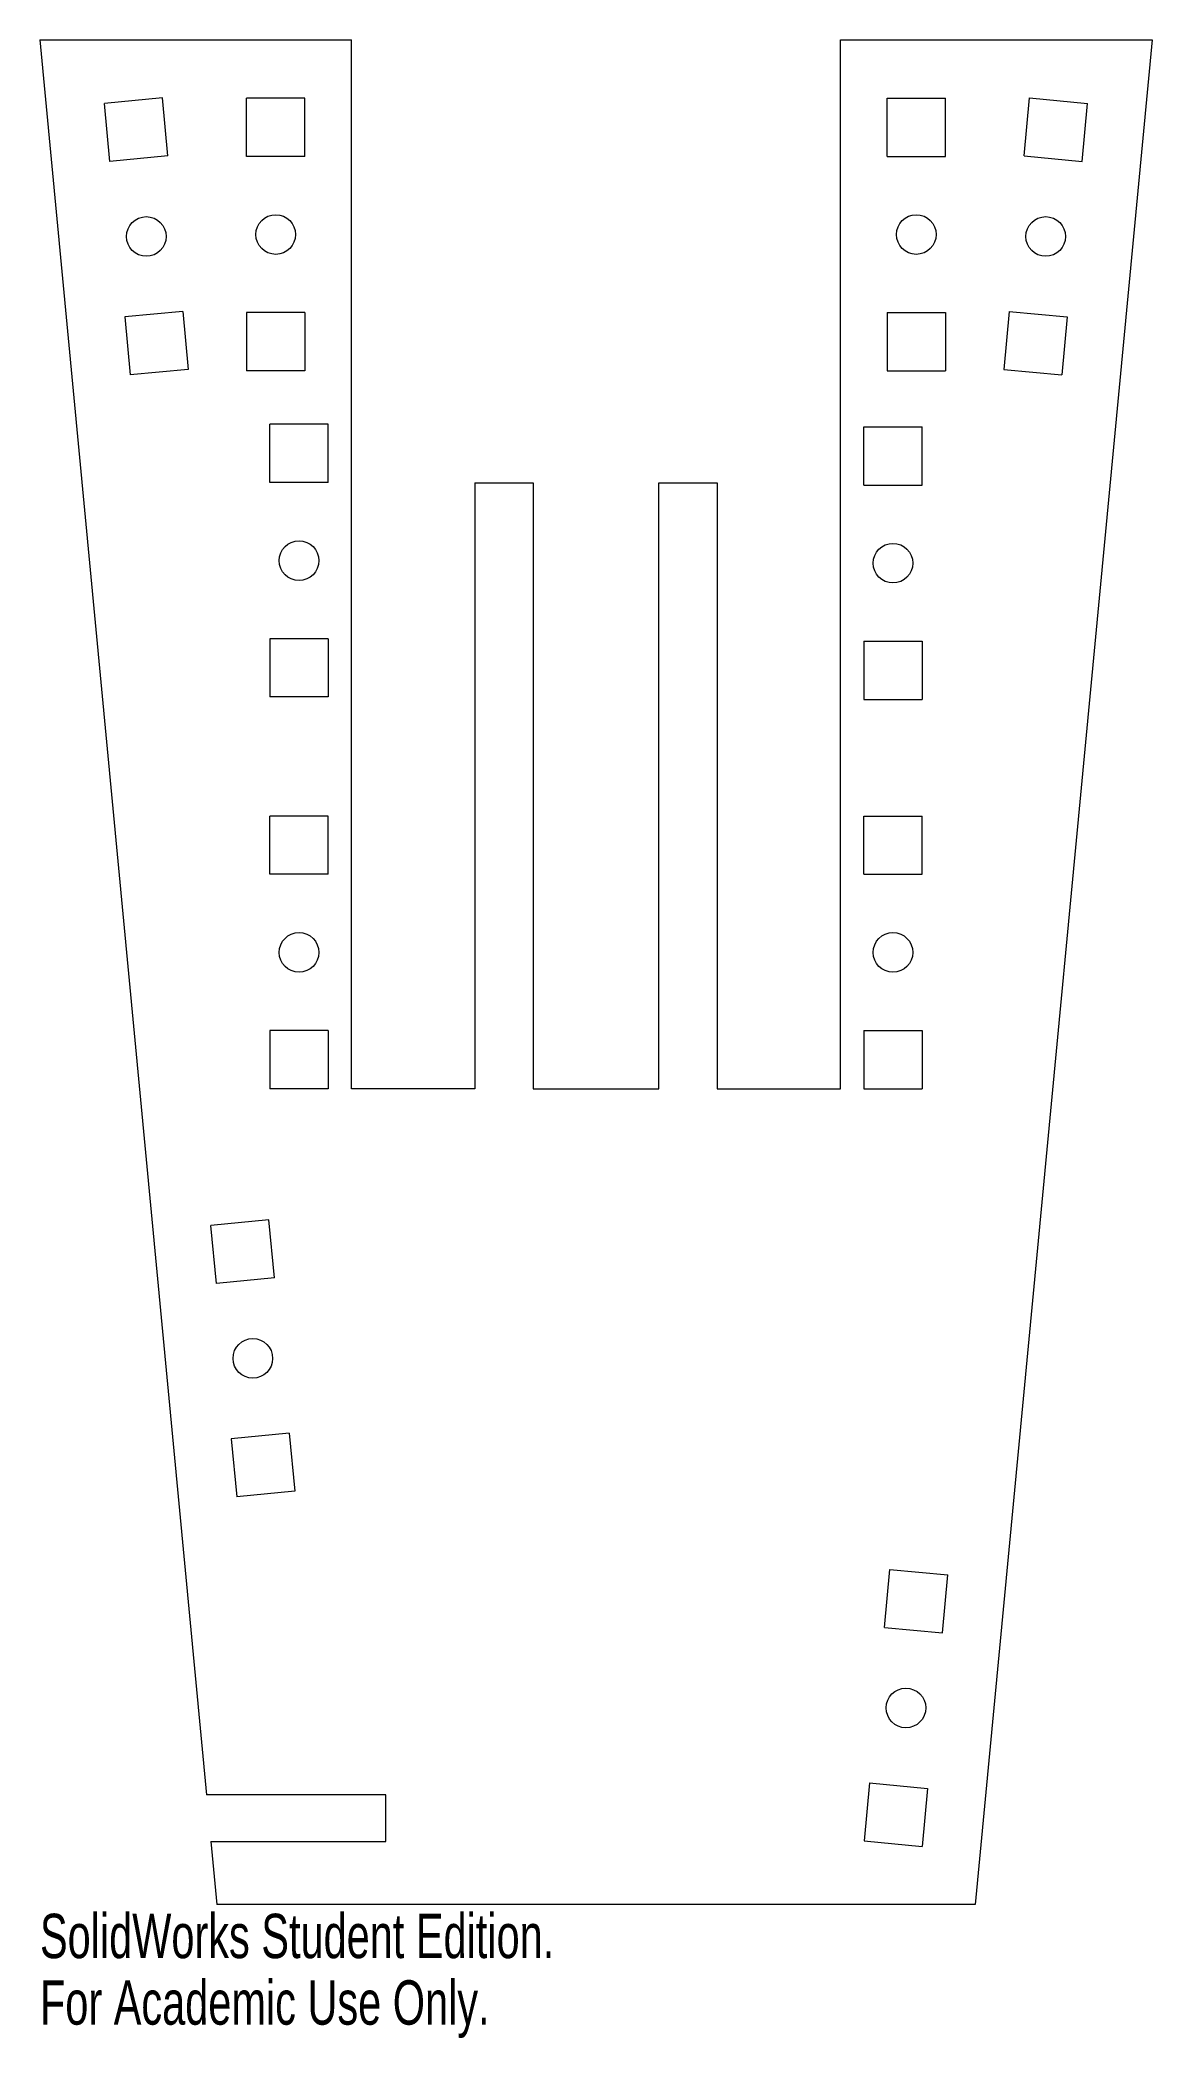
# Model space of a CAD drawing. Header units: inches. Extents: x -2.39 to 2.39, y -4.07 to 4.5.
import ezdxf

# ---------------------------------------------------------------- set-up
doc = ezdxf.new("R2010")
doc.units = ezdxf.units.IN
doc.header["$MEASUREMENT"] = 0
doc.styles.add('SLDTEXTSTYLE0', font='TXT', dxfattribs={"width": 0.7})

msp = doc.modelspace()

# ---------------------------------------------------------------- linework, layer by layer
at = {"color": 7, "linetype": 'Continuous', "lineweight": 15}
for p, q in [((-2.3871, 4.5), (-1.05, 4.5)), ((-2.3871, 4.5), (-1.6719, -3.03)), ((-1.05, 0), (-1.05, 4.5)), ((1.05, 4.5), (2.3871, 4.5)), ((1.05, 0), (1.05, 4.5)), ((2.3871, 4.5), (1.6273, -3.5)), ((-1.8612, 4.2511), (-2.1101, 4.2275)), ((-2.0865, 3.9786), (-2.1101, 4.2275)), ((-1.8376, 4.0022), (-1.8612, 4.2511)), ((-1.5, 4), (-1.5, 4.25)), ((-1.25, 4.25), (-1.5, 4.25)), ((-1.25, 4), (-1.25, 4.25)), ((1.25, 4), (1.25, 4.25)), ((1.25, 4.25), (1.5, 4.25)), ((1.5, 4), (1.5, 4.25)), ((1.8376, 4.0022), (1.8612, 4.2511)), ((1.8612, 4.2511), (2.1101, 4.2275)), ((2.0865, 3.9786), (2.1101, 4.2275)), ((-1.8376, 4.0022), (-2.0865, 3.9786)), ((-1.25, 4), (-1.5, 4)), ((1.25, 4), (1.5, 4)), ((1.8376, 4.0022), (2.0865, 3.9786)), ((-1.7742, 3.3352), (-2.0231, 3.3116)), ((-2.0231, 3.3116), (-1.9995, 3.0627)), ((-1.7742, 3.3352), (-1.7506, 3.0864)), ((-1.25, 3.33), (-1.5, 3.33)), ((-1.5, 3.33), (-1.5, 3.08)), ((-1.25, 3.33), (-1.25, 3.08)), ((1.25, 3.33), (1.25, 3.08)), ((1.25, 3.33), (1.5, 3.33)), ((1.5, 3.33), (1.5, 3.08)), ((1.7742, 3.3352), (1.7506, 3.0864)), ((1.7742, 3.3352), (2.0231, 3.3116)), ((2.0231, 3.3116), (1.9995, 3.0627)), ((-1.7506, 3.0864), (-1.9995, 3.0627)), ((-1.25, 3.08), (-1.5, 3.08)), ((1.25, 3.08), (1.5, 3.08)), ((1.7506, 3.0864), (1.9995, 3.0627)), ((-1.4, 2.6008), (-1.4, 2.8508)), ((-1.15, 2.8508), (-1.4, 2.8508)), ((-1.15, 2.6008), (-1.15, 2.8508)), ((1.15, 2.59), (1.15, 2.84)), ((1.15, 2.84), (1.4, 2.84)), ((1.4, 2.59), (1.4, 2.84)), ((-1.15, 2.6008), (-1.4, 2.6008)), ((-0.52, 2.6), (-0.27, 2.6)), ((-0.52, 2.6), (-0.52, 0)), ((-0.27, 2.6), (-0.27, 0)), ((0.27, 2.6), (0.52, 2.6)), ((0.27, 0), (0.27, 2.6)), ((0.52, 2.6), (0.52, 0)), ((1.15, 2.59), (1.4, 2.59)), ((-1.15, 1.9308), (-1.4, 1.9308)), ((-1.4, 1.9308), (-1.4, 1.6808)), ((-1.15, 1.9308), (-1.15, 1.6808)), ((1.15, 1.92), (1.15, 1.67)), ((1.15, 1.92), (1.4, 1.92)), ((1.4, 1.92), (1.4, 1.67)), ((-1.15, 1.6808), (-1.4, 1.6808)), ((1.15, 1.67), (1.4, 1.67)), ((-1.4, 0.92), (-1.4, 1.17)), ((-1.15, 1.17), (-1.4, 1.17)), ((-1.15, 0.92), (-1.15, 1.17)), ((1.15, 0.92), (1.15, 1.17)), ((1.15, 1.17), (1.4, 1.17)), ((1.4, 0.92), (1.4, 1.17)), ((-1.15, 0.92), (-1.4, 0.92)), ((1.15, 0.92), (1.4, 0.92)), ((-1.15, 0.25), (-1.4, 0.25)), ((-1.4, 0.25), (-1.4, 0)), ((-1.15, 0.25), (-1.15, 0)), ((1.15, 0.25), (1.15, 0)), ((1.15, 0.25), (1.4, 0.25)), ((1.4, 0.25), (1.4, 0)), ((-1.15, 0), (-1.4, 0)), ((-0.52, 0), (-1.05, 0)), ((-0.27, 0), (0.27, 0)), ((0.52, 0), (1.05, 0)), ((1.15, 0), (1.4, 0)), ((-1.404, -0.5627), (-1.6529, -0.5864)), ((-1.6292, -0.8352), (-1.6529, -0.5864)), ((-1.3804, -0.8116), (-1.404, -0.5627)), ((-1.3804, -0.8116), (-1.6292, -0.8352)), ((-1.317, -1.4786), (-1.5659, -1.5022)), ((-1.5659, -1.5022), (-1.5422, -1.7511)), ((-1.317, -1.4786), (-1.2934, -1.7275)), ((-1.2934, -1.7275), (-1.5422, -1.7511)), ((1.2379, -2.3116), (1.2615, -2.0627)), ((1.2615, -2.0627), (1.5104, -2.0864)), ((1.4868, -2.3352), (1.5104, -2.0864)), ((1.2379, -2.3116), (1.4868, -2.3352)), ((1.1745, -2.9786), (1.1509, -3.2275)), ((1.1745, -2.9786), (1.4234, -3.0022)), ((-0.9029, -3.03), (-1.6719, -3.03)), ((-0.9029, -3.23), (-0.9029, -3.03)), ((1.4234, -3.0022), (1.3998, -3.2511)), ((-1.6529, -3.23), (-0.9029, -3.23)), ((-1.6529, -3.23), (-1.6273, -3.5)), ((1.1509, -3.2275), (1.3998, -3.2511)), ((1.6273, -3.5), (-1.6273, -3.5))]:
    msp.add_line(p, q, dxfattribs=at)
for centre in [(-1.9304, 3.6569), (-1.375, 3.665), (1.375, 3.665), (1.9304, 3.6569), (-1.275, 2.2658), (1.275, 2.255), (-1.275, 0.585), (1.275, 0.585), (-1.4731, -1.1569), (1.3306, -2.6569)]:
    msp.add_circle(centre, 0.085, dxfattribs=at)

# ---------------------------------------------------------------- texts
at = {"color": 7, "linetype": 'Continuous', "char_height": 0.1903, "attachment_point": 1, "style": 'SLDTEXTSTYLE0'}
for s, insert in [('SolidWorks Student Edition.', (-2.3871, -3.5401)), ('For Academic Use Only.', (-2.3871, -3.8256))]:
    msp.add_mtext(s, dxfattribs=dict(at, insert=insert))

doc.saveas('drawing.dxf')
